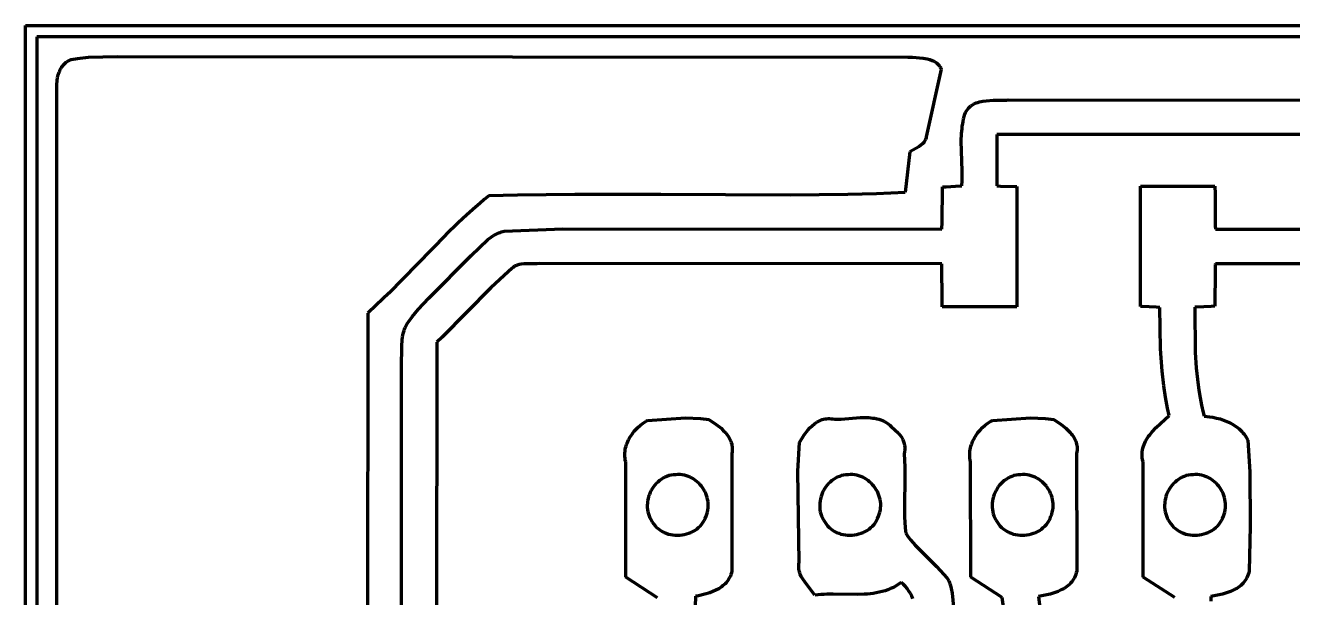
# Model space of a CAD drawing. Header units: millimetres. Extents: x 0.5 to 14.1, y 0 to 14.9.
# Drawn here: x 0.51 to 6.64, y 12.09 to 14.86 of the extents above; entities that cross this region are included whole.
import ezdxf

# ---------------------------------------------------------------- set-up
doc = ezdxf.new("R2010")
doc.units = ezdxf.units.MM
doc.layers.add('color#000000ff', color=7, linetype='CONTINUOUS', lineweight=100)

msp = doc.modelspace()

# ---------------------------------------------------------------- linework, layer by layer
at = {"layer": 'color#000000ff'}
for p, q in [((0.5139, 14.8611), (14.0972, 14.8611)), ((0.5139, 0.0278), (0.5139, 14.8611)), ((0.5695, 14.8055), (0.5695, 0.0834)), ((14.0416, 14.8055), (0.5695, 14.8055)), ((0.7352, 14.6952), (0.7654, 14.7015)), ((0.7654, 14.7015), (0.819, 14.7069)), ((0.819, 14.7069), (0.9582, 14.7097)), ((0.9582, 14.7097), (4.7782, 14.7074)), ((4.7782, 14.7074), (4.8016, 14.7066)), ((4.8016, 14.7066), (4.853, 14.7028)), ((4.853, 14.7028), (4.8722, 14.6992)), ((4.8722, 14.6992), (4.8845, 14.6958)), ((0.6774, 14.6348), (0.6799, 14.641)), ((0.6799, 14.641), (0.6826, 14.6471)), ((0.6826, 14.6471), (0.6857, 14.653)), ((0.6857, 14.653), (0.6891, 14.6586)), ((0.6891, 14.6586), (0.6928, 14.664)), ((0.6928, 14.664), (0.6968, 14.6691)), ((0.6968, 14.6691), (0.7011, 14.6739)), ((0.7011, 14.6739), (0.7059, 14.6784)), ((0.7059, 14.6784), (0.711, 14.6825)), ((0.711, 14.6825), (0.7164, 14.6863)), ((0.7164, 14.6863), (0.7223, 14.6897)), ((0.7223, 14.6897), (0.7286, 14.6926)), ((0.7286, 14.6926), (0.7352, 14.6952)), ((4.9405, 14.6497), (4.8679, 14.3214)), ((4.8845, 14.6958), (4.8962, 14.6914)), ((4.8962, 14.6914), (4.9018, 14.6888)), ((4.9018, 14.6888), (4.9072, 14.6858)), ((4.9072, 14.6858), (4.9124, 14.6826)), ((4.9124, 14.6826), (4.9173, 14.6791)), ((4.9173, 14.6791), (4.922, 14.6751)), ((4.922, 14.6751), (4.9263, 14.6709)), ((4.9263, 14.6709), (4.9304, 14.6662)), ((4.9304, 14.6662), (4.9341, 14.6611)), ((4.9341, 14.6611), (4.9375, 14.6556)), ((4.9375, 14.6556), (4.9405, 14.6497)), ((0.6657, 14.574), (0.6677, 14.5947)), ((0.6677, 14.5947), (0.67, 14.6084)), ((0.67, 14.6084), (0.6732, 14.6218)), ((0.6732, 14.6218), (0.6774, 14.6348)), ((0.6653, 14.5471), (0.6657, 14.574)), ((0.6661, 14.5283), (0.6653, 14.5471)), ((0.6664, 8.9718), (0.6661, 14.5283)), ((5.0621, 14.4473), (5.0666, 14.4542)), ((5.0666, 14.4542), (5.0715, 14.4605)), ((5.0715, 14.4605), (5.0769, 14.4661)), ((5.0769, 14.4661), (5.0827, 14.4712)), ((5.0827, 14.4712), (5.089, 14.4757)), ((5.089, 14.4757), (5.0955, 14.4796)), ((5.0955, 14.4796), (5.1024, 14.4831)), ((5.1024, 14.4831), (5.1096, 14.4862)), ((5.1096, 14.4862), (5.1171, 14.4888)), ((5.1171, 14.4888), (5.1248, 14.491)), ((5.1248, 14.491), (5.1327, 14.4929)), ((5.1327, 14.4929), (5.1408, 14.4944)), ((5.1408, 14.4944), (5.1574, 14.4966)), ((5.1574, 14.4966), (5.1915, 14.4986)), ((5.1915, 14.4986), (5.2411, 14.4992)), ((5.2411, 14.4992), (5.2563, 14.4998)), ((5.2563, 14.4998), (5.2634, 14.5003)), ((5.2634, 14.5003), (9.2917, 14.4979)), ((5.0439, 14.3849), (5.046, 14.3966)), ((5.046, 14.3966), (5.0485, 14.4083)), ((5.0485, 14.4083), (5.0514, 14.4199)), ((5.0514, 14.4199), (5.0547, 14.4314)), ((5.0547, 14.4314), (5.0581, 14.4397)), ((5.0581, 14.4397), (5.0621, 14.4473)), ((5.0373, 14.3017), (5.0385, 14.3376)), ((5.0385, 14.3376), (5.0406, 14.3613)), ((5.0406, 14.3613), (5.0421, 14.3732)), ((5.0421, 14.3732), (5.0439, 14.3849)), ((9.1811, 14.3336), (5.2081, 14.3333)), ((5.2081, 14.3333), (5.2085, 14.0847)), ((4.832, 14.2739), (4.7881, 14.2487)), ((4.8502, 14.288), (4.832, 14.2739)), ((4.8576, 14.2964), (4.8502, 14.288)), ((4.8616, 14.3028), (4.8576, 14.2964)), ((4.8648, 14.3097), (4.8616, 14.3028)), ((4.8671, 14.3173), (4.8648, 14.3097)), ((4.8679, 14.3214), (4.8671, 14.3173)), ((5.0412, 14.1569), (5.0373, 14.3017)), ((4.7881, 14.2487), (4.7658, 14.0522)), ((5.0409, 14.109), (5.0412, 14.1569)), ((5.0395, 14.0852), (5.0409, 14.109)), ((2.7531, 14.0363), (2.7314, 14.0185)), ((2.8224, 14.0383), (2.7531, 14.0363)), ((2.8917, 14.0399), (2.8224, 14.0383)), ((3.0304, 14.0421), (2.8917, 14.0399)), ((3.1691, 14.0433), (3.0304, 14.0421)), ((3.5856, 14.0424), (3.1691, 14.0433)), ((4.2106, 14.0401), (3.5856, 14.0424)), ((4.3495, 14.0413), (4.2106, 14.0401)), ((4.4883, 14.0435), (4.3495, 14.0413)), ((4.5577, 14.0451), (4.4883, 14.0435)), ((4.627, 14.0471), (4.5577, 14.0451)), ((4.6964, 14.0494), (4.627, 14.0471)), ((4.7658, 14.0522), (4.6964, 14.0494)), ((4.9447, 13.95), (4.9459, 14.0355)), ((4.9459, 14.0355), (4.9461, 14.0495)), ((4.9461, 14.0495), (4.9463, 14.0626)), ((4.9463, 14.0626), (4.9464, 14.0688)), ((4.9464, 14.0746), (4.9465, 14.0801)), ((4.9464, 14.0688), (4.9464, 14.0746)), ((4.9465, 14.0801), (4.9635, 14.081)), ((4.9635, 14.081), (5.0316, 14.0848)), ((5.0316, 14.0848), (5.0395, 14.0852)), ((5.2085, 14.0847), (5.2263, 14.0842)), ((5.2263, 14.0842), (5.2972, 14.082)), ((5.2972, 14.082), (5.3055, 14.0817)), ((5.3055, 14.0817), (5.3057, 13.4998)), ((5.9026, 14.0835), (6.2631, 14.0834)), ((5.9031, 13.5019), (5.9026, 14.0835)), ((6.2631, 14.0834), (6.2632, 14.0778)), ((6.2632, 14.0778), (6.2632, 14.0719)), ((6.2632, 14.0719), (6.2633, 14.0592)), ((6.2633, 14.0592), (6.2634, 14.0453)), ((6.2634, 14.0453), (6.2637, 14.0152)), ((2.6888, 13.982), (2.647, 13.9446)), ((2.71, 14.0004), (2.6888, 13.982)), ((2.7314, 14.0185), (2.71, 14.0004)), ((6.2637, 14.0152), (6.2645, 13.9204)), ((2.606, 13.9064), (2.5456, 13.8477)), ((2.647, 13.9446), (2.606, 13.9064)), ((4.944, 13.899), (4.9442, 13.9126)), ((4.9442, 13.9126), (4.9447, 13.95)), ((6.2645, 13.9204), (6.2646, 13.9061)), ((6.2646, 13.9061), (6.2648, 13.8928)), ((2.5456, 13.8477), (2.27, 13.5664)), ((2.7654, 13.8376), (2.777, 13.8451)), ((2.777, 13.8451), (2.7889, 13.8518)), ((2.7889, 13.8518), (2.8015, 13.8575)), ((2.8015, 13.8575), (2.8079, 13.8599)), ((2.8079, 13.8599), (2.8146, 13.8621)), ((2.8146, 13.8621), (2.8214, 13.8639)), ((2.8214, 13.8639), (2.8283, 13.8654)), ((2.8283, 13.8654), (3.1111, 13.8765)), ((3.1111, 13.8765), (4.9436, 13.8752)), ((4.9436, 13.8752), (4.9437, 13.8806)), ((4.9437, 13.8806), (4.9438, 13.8865)), ((4.9438, 13.8865), (4.944, 13.899)), ((6.2648, 13.8928), (6.2648, 13.8866)), ((6.2648, 13.8866), (6.2649, 13.8806)), ((6.2649, 13.8806), (6.2649, 13.8751)), ((6.2649, 13.8751), (8.3475, 13.8763)), ((2.6689, 13.7478), (2.749, 13.825)), ((2.749, 13.825), (2.7654, 13.8376)), ((2.4641, 13.5427), (2.6689, 13.7478)), ((2.8672, 13.6867), (2.8273, 13.6521)), ((2.8709, 13.6902), (2.8672, 13.6867)), ((2.8747, 13.6933), (2.8709, 13.6902)), ((2.8786, 13.6961), (2.8747, 13.6933)), ((2.8827, 13.6985), (2.8786, 13.6961)), ((2.8869, 13.7005), (2.8827, 13.6985)), ((2.8912, 13.7023), (2.8869, 13.7005)), ((2.9001, 13.7051), (2.8912, 13.7023)), ((2.9093, 13.7069), (2.9001, 13.7051)), ((2.9236, 13.7082), (2.9093, 13.7069)), ((2.9863, 13.7083), (2.9236, 13.7082)), ((2.9996, 13.7103), (2.9863, 13.7083)), ((4.9434, 13.7083), (2.9996, 13.7103)), ((4.9435, 13.7027), (4.9434, 13.7083)), ((4.9435, 13.6968), (4.9435, 13.7027)), ((4.9436, 13.6905), (4.9435, 13.6968)), ((4.9437, 13.6772), (4.9436, 13.6905)), ((4.9438, 13.6629), (4.9437, 13.6772)), ((4.9446, 13.5681), (4.9438, 13.6629)), ((6.2643, 13.6707), (6.2638, 13.6333)), ((6.2645, 13.6843), (6.2643, 13.6707)), ((6.2647, 13.6968), (6.2645, 13.6843)), ((6.2648, 13.7027), (6.2647, 13.6968)), ((6.2649, 13.7081), (6.2648, 13.7027)), ((7.4541, 13.7091), (6.2649, 13.7081)), ((2.8273, 13.6521), (2.763, 13.592)), ((6.2638, 13.6333), (6.2626, 13.5478)), ((2.27, 13.5664), (2.2097, 13.5074)), ((2.4128, 13.4864), (2.4641, 13.5427)), ((2.763, 13.592), (2.5277, 13.3541)), ((4.9449, 13.538), (4.9446, 13.5681)), ((4.945, 13.5242), (4.9449, 13.538)), ((6.2626, 13.5478), (6.2623, 13.5337)), ((2.2097, 13.5074), (2.1688, 13.4689)), ((2.3836, 13.4513), (2.4128, 13.4864)), ((4.9451, 13.5114), (4.945, 13.5242)), ((4.9452, 13.5055), (4.9451, 13.5114)), ((4.9452, 13.4999), (4.9452, 13.5055)), ((5.3057, 13.4998), (4.9452, 13.4999)), ((5.911, 13.5015), (5.9031, 13.5019)), ((5.9792, 13.4978), (5.911, 13.5015)), ((5.9962, 13.4969), (5.9792, 13.4978)), ((6.0006, 13.2976), (5.9962, 13.4969)), ((6.1732, 13.4985), (6.165, 13.4981)), ((6.165, 13.4981), (6.1679, 13.2786)), ((6.2442, 13.5023), (6.1732, 13.4985)), ((6.2619, 13.5032), (6.2442, 13.5023)), ((6.262, 13.5087), (6.2619, 13.5032)), ((6.2621, 13.5145), (6.262, 13.5087)), ((6.2622, 13.5206), (6.2621, 13.5145)), ((6.2623, 13.5337), (6.2622, 13.5206)), ((2.1688, 13.4689), (2.1676, 10.8333)), ((2.353, 13.4068), (2.3566, 13.4137)), ((2.3566, 13.4137), (2.3606, 13.4204)), ((2.3606, 13.4204), (2.365, 13.4271)), ((2.365, 13.4271), (2.3836, 13.4513)), ((2.3352, 13.3405), (2.3373, 13.3558)), ((2.3373, 13.3558), (2.3403, 13.3708)), ((2.3403, 13.3708), (2.3444, 13.3855)), ((2.3444, 13.3855), (2.3469, 13.3927)), ((2.3469, 13.3927), (2.3498, 13.3998)), ((2.3498, 13.3998), (2.353, 13.4068)), ((2.5277, 13.3541), (2.5021, 13.3299)), ((2.3319, 13.2086), (2.3332, 13.3094)), ((2.3332, 13.3094), (2.3352, 13.3405)), ((2.5021, 13.3299), (2.4998, 11.0417)), ((6.0081, 13.1893), (6.0006, 13.2976)), ((6.1679, 13.2786), (6.1727, 13.2056)), ((2.3333, 10.3631), (2.3319, 13.2086)), ((6.0161, 13.1173), (6.0081, 13.1893)), ((6.1727, 13.2056), (6.1781, 13.151)), ((6.0239, 13.0636), (6.0161, 13.1173)), ((6.1781, 13.151), (6.1852, 13.0967)), ((6.0336, 13.0101), (6.0239, 13.0636)), ((6.1852, 13.0967), (6.1911, 13.0606)), ((6.1911, 13.0606), (6.198, 13.0247)), ((6.0411, 12.9746), (6.0336, 13.0101)), ((6.198, 13.0247), (6.2059, 12.9889)), ((6.2059, 12.9889), (6.2103, 12.9711)), ((3.4736, 12.9164), (3.4862, 12.9275)), ((3.4862, 12.9275), (3.4995, 12.9375)), ((3.4995, 12.9375), (3.5134, 12.9466)), ((3.5134, 12.9466), (3.5206, 12.9507)), ((3.5206, 12.9507), (3.7047, 12.9629)), ((3.7047, 12.9629), (3.7764, 12.9595)), ((3.7764, 12.9595), (3.817, 12.9547)), ((3.817, 12.9547), (3.8528, 12.9311)), ((3.8528, 12.9311), (3.8762, 12.9129)), ((4.3058, 12.9152), (4.3164, 12.9254)), ((4.3164, 12.9254), (4.3275, 12.9346)), ((4.3275, 12.9346), (4.3334, 12.9387)), ((4.3334, 12.9387), (4.3394, 12.9426)), ((4.3394, 12.9426), (4.3455, 12.9461)), ((4.3455, 12.9461), (4.3518, 12.9493)), ((4.3518, 12.9493), (4.3583, 12.9521)), ((4.3583, 12.9521), (4.365, 12.9545)), ((4.365, 12.9545), (4.3718, 12.9565)), ((4.3718, 12.9565), (4.3788, 12.958)), ((4.3788, 12.958), (4.386, 12.959)), ((4.386, 12.959), (4.3934, 12.9596)), ((4.3934, 12.9596), (4.401, 12.9596)), ((4.401, 12.9596), (4.4087, 12.9591)), ((4.4087, 12.9591), (4.4166, 12.9581)), ((4.4166, 12.9581), (4.4262, 12.9575)), ((4.4262, 12.9575), (4.4359, 12.9573)), ((4.4359, 12.9573), (4.4558, 12.9576)), ((4.4558, 12.9576), (4.5488, 12.9642)), ((4.5488, 12.9642), (4.5695, 12.9648)), ((4.5695, 12.9648), (4.5797, 12.9647)), ((4.5797, 12.9647), (4.5899, 12.9643)), ((4.5899, 12.9643), (4.5999, 12.9636)), ((4.5999, 12.9636), (4.6099, 12.9625)), ((4.6099, 12.9625), (4.6197, 12.961)), ((4.6197, 12.961), (4.6293, 12.959)), ((4.6293, 12.959), (4.6388, 12.9565)), ((4.6388, 12.9565), (4.648, 12.9535)), ((4.648, 12.9535), (4.6571, 12.9498)), ((4.6571, 12.9498), (4.666, 12.9455)), ((4.666, 12.9455), (4.6746, 12.9406)), ((4.6746, 12.9406), (4.683, 12.9349)), ((4.683, 12.9349), (4.6911, 12.9285)), ((4.6911, 12.9285), (4.6989, 12.9212)), ((5.1402, 12.9164), (5.1528, 12.9275)), ((5.1528, 12.9275), (5.1661, 12.9375)), ((5.1661, 12.9375), (5.1801, 12.9466)), ((5.1801, 12.9466), (5.1872, 12.9507)), ((5.1872, 12.9507), (5.3714, 12.9629)), ((5.3714, 12.9629), (5.443, 12.9595)), ((5.443, 12.9595), (5.4836, 12.9547)), ((5.4836, 12.9547), (5.5195, 12.9311)), ((5.5195, 12.9311), (5.5428, 12.9129)), ((5.9793, 12.9169), (6.0411, 12.9746)), ((6.2103, 12.9711), (6.2361, 12.9687)), ((6.2361, 12.9687), (6.2534, 12.9661)), ((6.2534, 12.9661), (6.2706, 12.9625)), ((6.2706, 12.9625), (6.2877, 12.958)), ((6.2877, 12.958), (6.3045, 12.9525)), ((6.3045, 12.9525), (6.3209, 12.946)), ((6.3209, 12.946), (6.3368, 12.9385)), ((6.3368, 12.9385), (6.3445, 12.9344)), ((6.3445, 12.9344), (6.352, 12.9299)), ((6.352, 12.9299), (6.3593, 12.9252)), ((6.3593, 12.9252), (6.3664, 12.9203)), ((3.4288, 12.8566), (3.4326, 12.864)), ((3.4326, 12.864), (3.4368, 12.8712)), ((3.4368, 12.8712), (3.4412, 12.8782)), ((3.4412, 12.8782), (3.446, 12.885)), ((3.446, 12.885), (3.451, 12.8917)), ((3.451, 12.8917), (3.4563, 12.8982)), ((3.4563, 12.8982), (3.4618, 12.9045)), ((3.4618, 12.9045), (3.4736, 12.9164)), ((3.8762, 12.9129), (3.887, 12.9029)), ((3.887, 12.9029), (3.8971, 12.8923)), ((3.8971, 12.8923), (3.9018, 12.8868)), ((3.9018, 12.8868), (3.9063, 12.8811)), ((3.9063, 12.8811), (3.9104, 12.8753)), ((3.9104, 12.8753), (3.9142, 12.8693)), ((3.9142, 12.8693), (3.9177, 12.8631)), ((3.9177, 12.8631), (3.9208, 12.8568)), ((4.2548, 12.8447), (4.2778, 12.8809)), ((4.2778, 12.8809), (4.2959, 12.9043)), ((4.2959, 12.9043), (4.3058, 12.9152)), ((4.6989, 12.9212), (4.7331, 12.8889)), ((4.7331, 12.8889), (4.7459, 12.8724)), ((4.7459, 12.8724), (4.7538, 12.8591)), ((5.0955, 12.8566), (5.0993, 12.864)), ((5.0993, 12.864), (5.1034, 12.8712)), ((5.1034, 12.8712), (5.1079, 12.8782)), ((5.1079, 12.8782), (5.1126, 12.885)), ((5.1126, 12.885), (5.1176, 12.8917)), ((5.1176, 12.8917), (5.1229, 12.8982)), ((5.1229, 12.8982), (5.1285, 12.9045)), ((5.1285, 12.9045), (5.1402, 12.9164)), ((5.5428, 12.9129), (5.5537, 12.9029)), ((5.5537, 12.9029), (5.5638, 12.8923)), ((5.5638, 12.8923), (5.5685, 12.8868)), ((5.5685, 12.8868), (5.5729, 12.8811)), ((5.5729, 12.8811), (5.5771, 12.8753)), ((5.5771, 12.8753), (5.5809, 12.8693)), ((5.5809, 12.8693), (5.5843, 12.8631)), ((5.5843, 12.8631), (5.5874, 12.8568)), ((5.9325, 12.8589), (5.9373, 12.8667)), ((5.9373, 12.8667), (5.9425, 12.8743)), ((5.9425, 12.8743), (5.948, 12.8817)), ((5.948, 12.8817), (5.9598, 12.8962)), ((5.9598, 12.8962), (5.9793, 12.9169)), ((6.3664, 12.9203), (6.3732, 12.915)), ((6.3732, 12.915), (6.3799, 12.9095)), ((6.3799, 12.9095), (6.3862, 12.9037)), ((6.3862, 12.9037), (6.3923, 12.8976)), ((6.3923, 12.8976), (6.3981, 12.8912)), ((6.3981, 12.8912), (6.4036, 12.8845)), ((6.4036, 12.8845), (6.4088, 12.8774)), ((6.4088, 12.8774), (6.4136, 12.8701)), ((6.4136, 12.8701), (6.4181, 12.8625)), ((6.4181, 12.8625), (6.4223, 12.8546)), ((3.4117, 12.7931), (3.4124, 12.8014)), ((3.4124, 12.8014), (3.4135, 12.8097)), ((3.4135, 12.8097), (3.4151, 12.8178)), ((3.4151, 12.8178), (3.4171, 12.8258)), ((3.4171, 12.8258), (3.4195, 12.8337)), ((3.4195, 12.8337), (3.4222, 12.8415)), ((3.4222, 12.8415), (3.4253, 12.8491)), ((3.4253, 12.8491), (3.4288, 12.8566)), ((3.9208, 12.8568), (3.9235, 12.8503)), ((3.9235, 12.8503), (3.9257, 12.8436)), ((3.9257, 12.8436), (3.9276, 12.8367)), ((3.9276, 12.8367), (3.9289, 12.8297)), ((3.9289, 12.8297), (3.9298, 12.8225)), ((3.93, 12.8075), (3.9292, 12.7997)), ((3.9298, 12.8225), (3.9302, 12.8151)), ((3.9302, 12.8151), (3.93, 12.8075)), ((4.2478, 12.7048), (4.2548, 12.8447)), ((4.7538, 12.8591), (4.758, 12.8497)), ((4.758, 12.8497), (4.7612, 12.84)), ((4.7612, 12.84), (4.7633, 12.83)), ((4.7633, 12.8031), (4.7622, 12.7974)), ((4.7633, 12.83), (4.764, 12.8248)), ((4.764, 12.8087), (4.7633, 12.8031)), ((4.764, 12.8248), (4.7643, 12.8195)), ((4.7643, 12.8141), (4.764, 12.8087)), ((4.7643, 12.8195), (4.7643, 12.8141)), ((5.0783, 12.7931), (5.079, 12.8014)), ((5.079, 12.8014), (5.0802, 12.8097)), ((5.0802, 12.8097), (5.0818, 12.8178)), ((5.0818, 12.8178), (5.0837, 12.8258)), ((5.0837, 12.8258), (5.0861, 12.8337)), ((5.0861, 12.8337), (5.0889, 12.8415)), ((5.0889, 12.8415), (5.092, 12.8491)), ((5.092, 12.8491), (5.0955, 12.8566)), ((5.5874, 12.8568), (5.5901, 12.8503)), ((5.5901, 12.8503), (5.5924, 12.8436)), ((5.5924, 12.8436), (5.5942, 12.8367)), ((5.5942, 12.8367), (5.5956, 12.8297)), ((5.5956, 12.8297), (5.5965, 12.8225)), ((5.5966, 12.8075), (5.5959, 12.7997)), ((5.5965, 12.8225), (5.5968, 12.8151)), ((5.5968, 12.8151), (5.5966, 12.8075)), ((5.9119, 12.7996), (5.9132, 12.8087)), ((5.9132, 12.8087), (5.9151, 12.8175)), ((5.9151, 12.8175), (5.9176, 12.8262)), ((5.9176, 12.8262), (5.9206, 12.8347)), ((5.9206, 12.8347), (5.9241, 12.8429)), ((5.9241, 12.8429), (5.9281, 12.851)), ((5.9281, 12.851), (5.9325, 12.8589)), ((6.4223, 12.8546), (6.431, 12.7022)), ((3.4114, 12.7848), (3.4117, 12.7931)), ((3.4116, 12.7763), (3.4114, 12.7848)), ((3.4123, 12.7678), (3.4116, 12.7763)), ((3.4135, 12.7592), (3.4123, 12.7678)), ((3.4152, 12.7506), (3.4135, 12.7592)), ((3.4162, 12.1927), (3.4152, 12.7506)), ((3.9292, 12.7997), (3.9278, 12.7917)), ((3.9278, 12.7917), (3.929, 12.2418)), ((4.7622, 12.7974), (4.7608, 12.7917)), ((4.7608, 12.7917), (4.7636, 12.7252)), ((5.0781, 12.7848), (5.0783, 12.7931)), ((5.0783, 12.7763), (5.0781, 12.7848)), ((5.079, 12.7678), (5.0783, 12.7763)), ((5.0802, 12.7592), (5.079, 12.7678)), ((5.0818, 12.7506), (5.0802, 12.7592)), ((5.0829, 12.1927), (5.0818, 12.7506)), ((5.5959, 12.7997), (5.5945, 12.7917)), ((5.5945, 12.7917), (5.5957, 12.2418)), ((5.9112, 12.7903), (5.9119, 12.7996)), ((5.9112, 12.7807), (5.9112, 12.7903)), ((5.9119, 12.7709), (5.9112, 12.7807)), ((5.9133, 12.7609), (5.9119, 12.7709)), ((5.9155, 12.7506), (5.9133, 12.7609)), ((5.9163, 12.1927), (5.9155, 12.7506)), ((3.6144, 12.6805), (3.6047, 12.6764)), ((3.6246, 12.6838), (3.6144, 12.6805)), ((3.6351, 12.6862), (3.6246, 12.6838)), ((3.6459, 12.6878), (3.6351, 12.6862)), ((3.6571, 12.6885), (3.6459, 12.6878)), ((3.6678, 12.6892), (3.6571, 12.6885)), ((3.6783, 12.689), (3.6678, 12.6892)), ((3.6886, 12.688), (3.6783, 12.689)), ((3.6987, 12.6863), (3.6886, 12.688)), ((3.7085, 12.6837), (3.6987, 12.6863)), ((3.7181, 12.6804), (3.7085, 12.6837)), ((3.7274, 12.6764), (3.7181, 12.6804)), ((4.2533, 12.2639), (4.2478, 12.7048)), ((4.4478, 12.6805), (4.438, 12.6764)), ((4.4579, 12.6838), (4.4478, 12.6805)), ((4.4684, 12.6862), (4.4579, 12.6838)), ((4.4793, 12.6878), (4.4684, 12.6862)), ((4.4905, 12.6885), (4.4793, 12.6878)), ((4.5011, 12.6892), (4.4905, 12.6885)), ((4.5116, 12.689), (4.5011, 12.6892)), ((4.5219, 12.688), (4.5116, 12.689)), ((4.532, 12.6863), (4.5219, 12.688)), ((4.5418, 12.6837), (4.532, 12.6863)), ((4.5514, 12.6804), (4.5418, 12.6837)), ((4.5607, 12.6764), (4.5514, 12.6804)), ((4.7636, 12.7252), (4.763, 12.4852)), ((5.2811, 12.6805), (5.2714, 12.6764)), ((5.2912, 12.6838), (5.2811, 12.6805)), ((5.3018, 12.6862), (5.2912, 12.6838)), ((5.3126, 12.6878), (5.3018, 12.6862)), ((5.3238, 12.6885), (5.3126, 12.6878)), ((5.3345, 12.6892), (5.3238, 12.6885)), ((5.345, 12.689), (5.3345, 12.6892)), ((5.3553, 12.688), (5.345, 12.689)), ((5.3653, 12.6863), (5.3553, 12.688)), ((5.3752, 12.6837), (5.3653, 12.6863)), ((5.3848, 12.6804), (5.3752, 12.6837)), ((5.394, 12.6764), (5.3848, 12.6804)), ((6.1144, 12.6805), (6.1047, 12.6764)), ((6.1246, 12.6838), (6.1144, 12.6805)), ((6.1351, 12.6862), (6.1246, 12.6838)), ((6.1459, 12.6878), (6.1351, 12.6862)), ((6.1571, 12.6885), (6.1459, 12.6878)), ((6.1678, 12.6892), (6.1571, 12.6885)), ((6.1783, 12.689), (6.1678, 12.6892)), ((6.1886, 12.688), (6.1783, 12.689)), ((6.1987, 12.6863), (6.1886, 12.688)), ((6.2085, 12.6837), (6.1987, 12.6863)), ((6.2181, 12.6804), (6.2085, 12.6837)), ((6.2274, 12.6764), (6.2181, 12.6804)), ((6.431, 12.7022), (6.4339, 12.4403)), ((3.5435, 12.6207), (3.5382, 12.6116)), ((3.5493, 12.6295), (3.5435, 12.6207)), ((3.5557, 12.6378), (3.5493, 12.6295)), ((3.5626, 12.6457), (3.5557, 12.6378)), ((3.5701, 12.653), (3.5626, 12.6457)), ((3.5781, 12.6598), (3.5701, 12.653)), ((3.5865, 12.666), (3.5781, 12.6598)), ((3.5954, 12.6715), (3.5865, 12.666)), ((3.6047, 12.6764), (3.5954, 12.6715)), ((3.7363, 12.6718), (3.7274, 12.6764)), ((3.7449, 12.6665), (3.7363, 12.6718)), ((3.7531, 12.6607), (3.7449, 12.6665)), ((3.761, 12.6543), (3.7531, 12.6607)), ((3.7684, 12.6474), (3.761, 12.6543)), ((3.7753, 12.64), (3.7684, 12.6474)), ((3.7818, 12.6322), (3.7753, 12.64)), ((3.7877, 12.624), (3.7818, 12.6322)), ((3.7932, 12.6155), (3.7877, 12.624)), ((4.3768, 12.6207), (4.3715, 12.6116)), ((4.3826, 12.6295), (4.3768, 12.6207)), ((4.389, 12.6378), (4.3826, 12.6295)), ((4.396, 12.6457), (4.389, 12.6378)), ((4.4034, 12.653), (4.396, 12.6457)), ((4.4114, 12.6598), (4.4034, 12.653)), ((4.4198, 12.666), (4.4114, 12.6598)), ((4.4287, 12.6715), (4.4198, 12.666)), ((4.438, 12.6764), (4.4287, 12.6715)), ((4.5696, 12.6718), (4.5607, 12.6764)), ((4.5782, 12.6665), (4.5696, 12.6718)), ((4.5865, 12.6607), (4.5782, 12.6665)), ((4.5943, 12.6543), (4.5865, 12.6607)), ((4.6017, 12.6474), (4.5943, 12.6543)), ((4.6086, 12.64), (4.6017, 12.6474)), ((4.6151, 12.6322), (4.6086, 12.64)), ((4.6211, 12.624), (4.6151, 12.6322)), ((4.6265, 12.6155), (4.6211, 12.624)), ((5.2101, 12.6207), (5.2049, 12.6116)), ((5.216, 12.6295), (5.2101, 12.6207)), ((5.2224, 12.6378), (5.216, 12.6295)), ((5.2293, 12.6457), (5.2224, 12.6378)), ((5.2368, 12.653), (5.2293, 12.6457)), ((5.2447, 12.6598), (5.2368, 12.653)), ((5.2532, 12.666), (5.2447, 12.6598)), ((5.262, 12.6715), (5.2532, 12.666)), ((5.2714, 12.6764), (5.262, 12.6715)), ((5.403, 12.6718), (5.394, 12.6764)), ((5.4116, 12.6665), (5.403, 12.6718)), ((5.4198, 12.6607), (5.4116, 12.6665)), ((5.4276, 12.6543), (5.4198, 12.6607)), ((5.435, 12.6474), (5.4276, 12.6543)), ((5.442, 12.64), (5.435, 12.6474)), ((5.4484, 12.6322), (5.442, 12.64)), ((5.4544, 12.624), (5.4484, 12.6322)), ((5.4598, 12.6155), (5.4544, 12.624)), ((6.0434, 12.6207), (6.0382, 12.6116)), ((6.0493, 12.6295), (6.0434, 12.6207)), ((6.0557, 12.6378), (6.0493, 12.6295)), ((6.0626, 12.6457), (6.0557, 12.6378)), ((6.0701, 12.653), (6.0626, 12.6457)), ((6.0781, 12.6598), (6.0701, 12.653)), ((6.0865, 12.666), (6.0781, 12.6598)), ((6.0954, 12.6715), (6.0865, 12.666)), ((6.1047, 12.6764), (6.0954, 12.6715)), ((6.2363, 12.6718), (6.2274, 12.6764)), ((6.2449, 12.6665), (6.2363, 12.6718)), ((6.2531, 12.6607), (6.2449, 12.6665)), ((6.261, 12.6543), (6.2531, 12.6607)), ((6.2684, 12.6474), (6.261, 12.6543)), ((6.2753, 12.64), (6.2684, 12.6474)), ((6.2818, 12.6322), (6.2753, 12.64)), ((6.2877, 12.624), (6.2818, 12.6322)), ((6.2932, 12.6155), (6.2877, 12.624)), ((3.5214, 12.5618), (3.5201, 12.5514)), ((3.5234, 12.5722), (3.5214, 12.5618)), ((3.5261, 12.5824), (3.5234, 12.5722)), ((3.5295, 12.5923), (3.5261, 12.5824)), ((3.5335, 12.6021), (3.5295, 12.5923)), ((3.5382, 12.6116), (3.5335, 12.6021)), ((3.798, 12.6066), (3.7932, 12.6155)), ((3.8023, 12.5974), (3.798, 12.6066)), ((3.806, 12.588), (3.8023, 12.5974)), ((3.8091, 12.5784), (3.806, 12.588)), ((3.8114, 12.5685), (3.8091, 12.5784)), ((3.8131, 12.5586), (3.8114, 12.5685)), ((3.8141, 12.5485), (3.8131, 12.5586)), ((4.3547, 12.5618), (4.3534, 12.5514)), ((4.3568, 12.5722), (4.3547, 12.5618)), ((4.3595, 12.5824), (4.3568, 12.5722)), ((4.3628, 12.5923), (4.3595, 12.5824)), ((4.3669, 12.6021), (4.3628, 12.5923)), ((4.3715, 12.6116), (4.3669, 12.6021)), ((4.6314, 12.6066), (4.6265, 12.6155)), ((4.6357, 12.5974), (4.6314, 12.6066)), ((4.6394, 12.588), (4.6357, 12.5974)), ((4.6424, 12.5784), (4.6394, 12.588)), ((4.6448, 12.5685), (4.6424, 12.5784)), ((4.6465, 12.5586), (4.6448, 12.5685)), ((4.6475, 12.5485), (4.6465, 12.5586)), ((5.1881, 12.5618), (5.1867, 12.5514)), ((5.1901, 12.5722), (5.1881, 12.5618)), ((5.1928, 12.5824), (5.1901, 12.5722)), ((5.1962, 12.5923), (5.1928, 12.5824)), ((5.2002, 12.6021), (5.1962, 12.5923)), ((5.2049, 12.6116), (5.2002, 12.6021)), ((5.4647, 12.6066), (5.4598, 12.6155)), ((5.469, 12.5974), (5.4647, 12.6066)), ((5.4727, 12.588), (5.469, 12.5974)), ((5.4757, 12.5784), (5.4727, 12.588)), ((5.4781, 12.5685), (5.4757, 12.5784)), ((5.4798, 12.5586), (5.4781, 12.5685)), ((5.4808, 12.5485), (5.4798, 12.5586)), ((6.0214, 12.5618), (6.0201, 12.5514)), ((6.0234, 12.5722), (6.0214, 12.5618)), ((6.0261, 12.5824), (6.0234, 12.5722)), ((6.0295, 12.5923), (6.0261, 12.5824)), ((6.0335, 12.6021), (6.0295, 12.5923)), ((6.0382, 12.6116), (6.0335, 12.6021)), ((6.298, 12.6066), (6.2932, 12.6155)), ((6.3023, 12.5974), (6.298, 12.6066)), ((6.306, 12.588), (6.3023, 12.5974)), ((6.3091, 12.5784), (6.306, 12.588)), ((6.3114, 12.5685), (6.3091, 12.5784)), ((6.3131, 12.5586), (6.3114, 12.5685)), ((6.3141, 12.5485), (6.3131, 12.5586)), ((3.5201, 12.5514), (3.5195, 12.5409)), ((3.5195, 12.5409), (3.5197, 12.5304)), ((3.5197, 12.5304), (3.5206, 12.5199)), ((3.5206, 12.5199), (3.5223, 12.5095)), ((3.5223, 12.5095), (3.5249, 12.4993)), ((3.5249, 12.4993), (3.5283, 12.4892)), ((3.8036, 12.488), (3.8074, 12.498)), ((3.8074, 12.498), (3.8104, 12.508)), ((3.8104, 12.508), (3.8125, 12.5181)), ((3.8125, 12.5181), (3.8138, 12.5282)), ((3.8138, 12.5282), (3.8144, 12.5384)), ((3.8144, 12.5384), (3.8141, 12.5485)), ((4.3534, 12.5514), (4.3528, 12.5409)), ((4.3528, 12.5409), (4.353, 12.5304)), ((4.353, 12.5304), (4.3539, 12.5199)), ((4.3539, 12.5199), (4.3557, 12.5095)), ((4.3557, 12.5095), (4.3582, 12.4993)), ((4.3582, 12.4993), (4.3616, 12.4892)), ((4.6369, 12.488), (4.6407, 12.498)), ((4.6407, 12.498), (4.6437, 12.508)), ((4.6437, 12.508), (4.6459, 12.5181)), ((4.6459, 12.5181), (4.6472, 12.5282)), ((4.6472, 12.5282), (4.6477, 12.5384)), ((4.6477, 12.5384), (4.6475, 12.5485)), ((5.1867, 12.5514), (5.1862, 12.5409)), ((5.1862, 12.5409), (5.1863, 12.5304)), ((5.1863, 12.5304), (5.1873, 12.5199)), ((5.1873, 12.5199), (5.189, 12.5095)), ((5.189, 12.5095), (5.1915, 12.4993)), ((5.1915, 12.4993), (5.1949, 12.4892)), ((5.4702, 12.488), (5.4741, 12.498)), ((5.4741, 12.498), (5.4771, 12.508)), ((5.4771, 12.508), (5.4792, 12.5181)), ((5.4792, 12.5181), (5.4805, 12.5282)), ((5.4805, 12.5282), (5.481, 12.5384)), ((5.481, 12.5384), (5.4808, 12.5485)), ((6.0201, 12.5514), (6.0195, 12.5409)), ((6.0195, 12.5409), (6.0197, 12.5304)), ((6.0197, 12.5304), (6.0206, 12.5199)), ((6.0206, 12.5199), (6.0223, 12.5095)), ((6.0223, 12.5095), (6.0249, 12.4993)), ((6.0249, 12.4993), (6.0283, 12.4892)), ((6.3036, 12.488), (6.3074, 12.498)), ((6.3074, 12.498), (6.3104, 12.508)), ((6.3104, 12.508), (6.3125, 12.5181)), ((6.3125, 12.5181), (6.3138, 12.5282)), ((6.3138, 12.5282), (6.3144, 12.5384)), ((6.3144, 12.5384), (6.3141, 12.5485)), ((3.5283, 12.4892), (3.5325, 12.4793)), ((3.5325, 12.4793), (3.5376, 12.4697)), ((3.5376, 12.4697), (3.5436, 12.4604)), ((3.5436, 12.4604), (3.55, 12.4507)), ((3.55, 12.4507), (3.5571, 12.4417)), ((3.5571, 12.4417), (3.5649, 12.4336)), ((3.5649, 12.4336), (3.5732, 12.4263)), ((3.7669, 12.4325), (3.7748, 12.44)), ((3.7748, 12.44), (3.7821, 12.4483)), ((3.7821, 12.4483), (3.7886, 12.4572)), ((3.7886, 12.4572), (3.7944, 12.4668)), ((3.7944, 12.4668), (3.7994, 12.4771)), ((3.7994, 12.4771), (3.8036, 12.488)), ((4.3616, 12.4892), (4.3658, 12.4793)), ((4.3658, 12.4793), (4.371, 12.4697)), ((4.371, 12.4697), (4.377, 12.4604)), ((4.377, 12.4604), (4.3834, 12.4507)), ((4.3834, 12.4507), (4.3905, 12.4417)), ((4.3905, 12.4417), (4.3982, 12.4336)), ((4.3982, 12.4336), (4.4066, 12.4263)), ((4.6002, 12.4325), (4.6081, 12.44)), ((4.6081, 12.44), (4.6154, 12.4483)), ((4.6154, 12.4483), (4.622, 12.4572)), ((4.622, 12.4572), (4.6278, 12.4668)), ((4.6278, 12.4668), (4.6328, 12.4771)), ((4.6328, 12.4771), (4.6369, 12.488)), ((4.763, 12.4852), (4.7663, 12.4321)), ((5.1949, 12.4892), (5.1992, 12.4793)), ((5.1992, 12.4793), (5.2043, 12.4697)), ((5.2043, 12.4697), (5.2103, 12.4604)), ((5.2103, 12.4604), (5.2167, 12.4507)), ((5.2167, 12.4507), (5.2238, 12.4417)), ((5.2238, 12.4417), (5.2315, 12.4336)), ((5.2315, 12.4336), (5.2399, 12.4263)), ((5.4335, 12.4325), (5.4414, 12.44)), ((5.4414, 12.44), (5.4487, 12.4483)), ((5.4487, 12.4483), (5.4553, 12.4572)), ((5.4553, 12.4572), (5.4611, 12.4668)), ((5.4611, 12.4668), (5.4661, 12.4771)), ((5.4661, 12.4771), (5.4702, 12.488)), ((6.0283, 12.4892), (6.0325, 12.4793)), ((6.0325, 12.4793), (6.0376, 12.4697)), ((6.0376, 12.4697), (6.0436, 12.4604)), ((6.0436, 12.4604), (6.05, 12.4507)), ((6.05, 12.4507), (6.0571, 12.4417)), ((6.0571, 12.4417), (6.0649, 12.4336)), ((6.0649, 12.4336), (6.0732, 12.4263)), ((6.2669, 12.4325), (6.2748, 12.44)), ((6.2748, 12.44), (6.282, 12.4483)), ((6.282, 12.4483), (6.2886, 12.4572)), ((6.2886, 12.4572), (6.2944, 12.4668)), ((6.2944, 12.4668), (6.2994, 12.4771)), ((6.2994, 12.4771), (6.3036, 12.488)), ((6.4339, 12.4403), (6.4281, 12.2222)), ((3.5732, 12.4263), (3.5821, 12.4198)), ((3.5821, 12.4198), (3.5915, 12.4141)), ((3.5915, 12.4141), (3.6013, 12.4092)), ((3.6013, 12.4092), (3.6114, 12.405)), ((3.6114, 12.405), (3.6219, 12.4016)), ((3.6219, 12.4016), (3.6326, 12.399)), ((3.6326, 12.399), (3.6434, 12.3972)), ((3.6434, 12.3972), (3.6544, 12.3961)), ((3.6544, 12.3961), (3.6655, 12.3957)), ((3.6655, 12.3957), (3.6766, 12.3961)), ((3.6766, 12.3961), (3.6876, 12.3973)), ((3.6876, 12.3973), (3.6985, 12.3992)), ((3.6985, 12.3992), (3.7093, 12.4018)), ((3.7093, 12.4018), (3.7198, 12.4051)), ((3.7198, 12.4051), (3.73, 12.4092)), ((3.73, 12.4092), (3.7399, 12.4139)), ((3.7399, 12.4139), (3.7494, 12.4194)), ((3.7494, 12.4194), (3.7584, 12.4256)), ((3.7584, 12.4256), (3.7669, 12.4325)), ((4.4066, 12.4263), (4.4154, 12.4198)), ((4.4154, 12.4198), (4.4248, 12.4141)), ((4.4248, 12.4141), (4.4346, 12.4092)), ((4.4346, 12.4092), (4.4447, 12.405)), ((4.4447, 12.405), (4.4552, 12.4016)), ((4.4552, 12.4016), (4.4659, 12.399)), ((4.4659, 12.399), (4.4768, 12.3972)), ((4.4768, 12.3972), (4.4878, 12.3961)), ((4.4878, 12.3961), (4.4988, 12.3957)), ((4.4988, 12.3957), (4.5099, 12.3961)), ((4.5099, 12.3961), (4.5209, 12.3973)), ((4.5209, 12.3973), (4.5318, 12.3992)), ((4.5318, 12.3992), (4.5426, 12.4018)), ((4.5426, 12.4018), (4.5531, 12.4051)), ((4.5531, 12.4051), (4.5633, 12.4092)), ((4.5633, 12.4092), (4.5732, 12.4139)), ((4.5732, 12.4139), (4.5827, 12.4194)), ((4.5827, 12.4194), (4.5917, 12.4256)), ((4.5917, 12.4256), (4.6002, 12.4325)), ((4.7663, 12.4321), (4.7691, 12.4057)), ((4.7691, 12.4057), (4.7808, 12.3883)), ((4.7808, 12.3883), (4.7934, 12.3716)), ((5.2399, 12.4263), (5.2488, 12.4198)), ((5.2488, 12.4198), (5.2581, 12.4141)), ((5.2581, 12.4141), (5.2679, 12.4092)), ((5.2679, 12.4092), (5.2781, 12.405)), ((5.2781, 12.405), (5.2885, 12.4016)), ((5.2885, 12.4016), (5.2992, 12.399)), ((5.2992, 12.399), (5.3101, 12.3972)), ((5.3101, 12.3972), (5.3211, 12.3961)), ((5.3211, 12.3961), (5.3322, 12.3957)), ((5.3322, 12.3957), (5.3432, 12.3961)), ((5.3432, 12.3961), (5.3543, 12.3973)), ((5.3543, 12.3973), (5.3652, 12.3992)), ((5.3652, 12.3992), (5.3759, 12.4018)), ((5.3759, 12.4018), (5.3864, 12.4051)), ((5.3864, 12.4051), (5.3967, 12.4092)), ((5.3967, 12.4092), (5.4065, 12.4139)), ((5.4065, 12.4139), (5.416, 12.4194)), ((5.416, 12.4194), (5.425, 12.4256)), ((5.425, 12.4256), (5.4335, 12.4325)), ((6.0732, 12.4263), (6.0821, 12.4198)), ((6.0821, 12.4198), (6.0915, 12.4141)), ((6.0915, 12.4141), (6.1013, 12.4092)), ((6.1013, 12.4092), (6.1114, 12.405)), ((6.1114, 12.405), (6.1219, 12.4016)), ((6.1219, 12.4016), (6.1325, 12.399)), ((6.1325, 12.399), (6.1434, 12.3972)), ((6.1434, 12.3972), (6.1544, 12.3961)), ((6.1544, 12.3961), (6.1655, 12.3957)), ((6.1655, 12.3957), (6.1766, 12.3961)), ((6.1766, 12.3961), (6.1876, 12.3973)), ((6.1876, 12.3973), (6.1985, 12.3992)), ((6.1985, 12.3992), (6.2092, 12.4018)), ((6.2092, 12.4018), (6.2198, 12.4051)), ((6.2198, 12.4051), (6.23, 12.4092)), ((6.23, 12.4092), (6.2399, 12.4139)), ((6.2399, 12.4139), (6.2494, 12.4194)), ((6.2494, 12.4194), (6.2584, 12.4256)), ((6.2584, 12.4256), (6.2669, 12.4325)), ((4.7934, 12.3716), (4.8136, 12.3477)), ((4.8136, 12.3477), (4.9175, 12.2442)), ((4.2515, 12.2437), (4.2516, 12.2503)), ((4.2516, 12.2503), (4.2522, 12.257)), ((4.2522, 12.257), (4.2533, 12.2639)), ((3.5686, 12.0938), (3.4162, 12.1927)), ((3.9177, 12.1914), (3.914, 12.1846)), ((3.921, 12.1986), (3.9177, 12.1914)), ((3.9239, 12.2061), (3.921, 12.1986)), ((3.9262, 12.214), (3.9239, 12.2061)), ((3.9281, 12.2222), (3.9262, 12.214)), ((3.929, 12.2418), (3.9281, 12.2222)), ((4.2518, 12.2374), (4.2515, 12.2437)), ((4.2524, 12.2311), (4.2518, 12.2374)), ((4.2535, 12.225), (4.2524, 12.2311)), ((4.2549, 12.2191), (4.2535, 12.225)), ((4.2567, 12.2133), (4.2549, 12.2191)), ((4.2588, 12.2076), (4.2567, 12.2133)), ((4.2638, 12.1965), (4.2588, 12.2076)), ((4.2698, 12.1858), (4.2638, 12.1965)), ((4.9175, 12.2442), (4.9534, 12.2061)), ((4.9534, 12.2061), (4.9668, 12.1901)), ((4.9668, 12.1901), (4.9732, 12.1819)), ((5.235, 12.0939), (5.0829, 12.1927)), ((5.5837, 12.1899), (5.5798, 12.1828)), ((5.5872, 12.1973), (5.5837, 12.1899)), ((5.5902, 12.2052), (5.5872, 12.1973)), ((5.5928, 12.2135), (5.5902, 12.2052)), ((5.5948, 12.2222), (5.5928, 12.2135)), ((5.5957, 12.2418), (5.5948, 12.2222)), ((6.0684, 12.0939), (5.9163, 12.1927)), ((6.417, 12.1899), (6.4131, 12.1828)), ((6.4206, 12.1973), (6.417, 12.1899)), ((6.4236, 12.2052), (6.4206, 12.1973)), ((6.4261, 12.2135), (6.4236, 12.2052)), ((6.4281, 12.2222), (6.4261, 12.2135)), ((3.8509, 12.1295), (3.8364, 12.1229)), ((3.8647, 12.137), (3.8509, 12.1295)), ((3.8713, 12.1412), (3.8647, 12.137)), ((3.8777, 12.1456), (3.8713, 12.1412)), ((3.8838, 12.1503), (3.8777, 12.1456)), ((3.8896, 12.1552), (3.8838, 12.1503)), ((3.8952, 12.1605), (3.8896, 12.1552)), ((3.9004, 12.166), (3.8952, 12.1605)), ((3.9053, 12.1719), (3.9004, 12.166)), ((3.9098, 12.1781), (3.9053, 12.1719)), ((3.914, 12.1846), (3.9098, 12.1781)), ((4.2839, 12.1652), (4.2698, 12.1858)), ((4.3299, 12.1058), (4.2839, 12.1652)), ((4.6685, 12.1272), (4.6546, 12.1232)), ((4.6822, 12.132), (4.6685, 12.1272)), ((4.6956, 12.1374), (4.6822, 12.132)), ((4.7087, 12.1437), (4.6956, 12.1374)), ((4.7216, 12.1507), (4.7087, 12.1437)), ((4.7343, 12.1587), (4.7216, 12.1507)), ((4.7466, 12.1676), (4.7343, 12.1587)), ((4.7576, 12.1577), (4.7466, 12.1676)), ((4.7675, 12.1473), (4.7576, 12.1577)), ((4.7764, 12.1364), (4.7675, 12.1473)), ((4.7844, 12.125), (4.7764, 12.1364)), ((4.9732, 12.1819), (4.9767, 12.1749)), ((4.9767, 12.1749), (4.9798, 12.1678)), ((4.9798, 12.1678), (4.9825, 12.1607)), ((4.9825, 12.1607), (4.9848, 12.1534)), ((4.9848, 12.1534), (4.9887, 12.1386)), ((4.9887, 12.1386), (4.9927, 12.1158)), ((5.5205, 12.131), (5.5055, 12.1242)), ((5.5277, 12.1348), (5.5205, 12.131)), ((5.5346, 12.1389), (5.5277, 12.1348)), ((5.5414, 12.1432), (5.5346, 12.1389)), ((5.5478, 12.1479), (5.5414, 12.1432)), ((5.554, 12.1529), (5.5478, 12.1479)), ((5.5599, 12.1582), (5.554, 12.1529)), ((5.5654, 12.1638), (5.5599, 12.1582)), ((5.5706, 12.1698), (5.5654, 12.1638)), ((5.5754, 12.1761), (5.5706, 12.1698)), ((5.5798, 12.1828), (5.5754, 12.1761)), ((6.3538, 12.131), (6.3389, 12.1242)), ((6.361, 12.1348), (6.3538, 12.131)), ((6.368, 12.1389), (6.361, 12.1348)), ((6.3747, 12.1432), (6.368, 12.1389)), ((6.3811, 12.1479), (6.3747, 12.1432)), ((6.3873, 12.1529), (6.3811, 12.1479)), ((6.3932, 12.1582), (6.3873, 12.1529)), ((6.3987, 12.1638), (6.3932, 12.1582)), ((6.4039, 12.1698), (6.3987, 12.1638)), ((6.4087, 12.1761), (6.4039, 12.1698)), ((6.4131, 12.1828), (6.4087, 12.1761)), ((3.753, 12.101), (3.7494, 12.0001)), ((3.7679, 12.1034), (3.753, 12.101)), ((3.7985, 12.1103), (3.7679, 12.1034)), ((3.8215, 12.1172), (3.7985, 12.1103)), ((3.8364, 12.1229), (3.8215, 12.1172)), ((4.3441, 12.1075), (4.3299, 12.1058)), ((4.3585, 12.1087), (4.3441, 12.1075)), ((4.373, 12.1095), (4.3585, 12.1087)), ((4.3877, 12.1101), (4.373, 12.1095)), ((4.4173, 12.1104), (4.3877, 12.1101)), ((4.5379, 12.1093), (4.4173, 12.1104)), ((4.5678, 12.1104), (4.5379, 12.1093)), ((4.5826, 12.1114), (4.5678, 12.1104)), ((4.5973, 12.1128), (4.5826, 12.1114)), ((4.6118, 12.1146), (4.5973, 12.1128)), ((4.6263, 12.1169), (4.6118, 12.1146)), ((4.6405, 12.1198), (4.6263, 12.1169)), ((4.6546, 12.1232), (4.6405, 12.1198)), ((4.7915, 12.1132), (4.7844, 12.125)), ((4.7979, 12.1011), (4.7915, 12.1132)), ((4.8036, 12.0885), (4.7979, 12.1011)), ((4.9927, 12.1158), (5.0014, 12.0303)), ((5.2624, 11.8986), (5.235, 12.0939)), ((5.4339, 12.1039), (5.4104, 12.1)), ((5.4104, 12.1), (5.4216, 12.0059)), ((5.4661, 12.1111), (5.4339, 12.1039)), ((5.49, 12.1183), (5.4661, 12.1111)), ((5.5055, 12.1242), (5.49, 12.1183)), ((6.2438, 12.1001), (6.2432, 12.0764)), ((6.2673, 12.1039), (6.2438, 12.1001)), ((6.2994, 12.1111), (6.2673, 12.1039)), ((6.3234, 12.1183), (6.2994, 12.1111)), ((6.3389, 12.1242), (6.3234, 12.1183))]:
    msp.add_line(p, q, dxfattribs=at)

doc.saveas('drawing.dxf')
